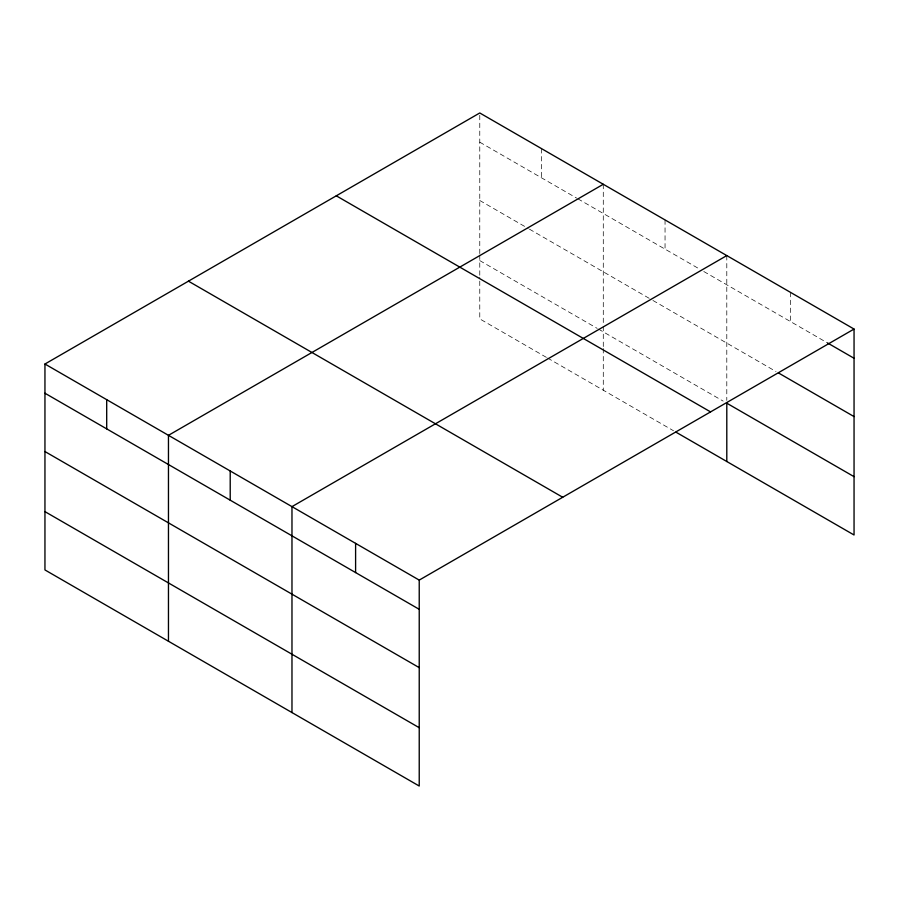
<?xml version="1.0" encoding="UTF-8"?>
<svg xmlns="http://www.w3.org/2000/svg" width="899" height="899" viewBox="0 0 899 899"><rect width="100%" height="100%" fill="white"/><g stroke="black" fill="none" stroke-linecap="round" stroke-linejoin="round"><path stroke-width="0.67" stroke-dasharray="4.5 3.37" d="M479.774 253.597L479.774 112.971M479.774 142.177L576.652 198.106M577.855 198.803L698.95 268.711M703.793 271.509L827.642 343.013M479.774 200.499L528.207 228.458M529.421 229.155L651.719 299.772M652.932 300.468L776.017 371.534M479.774 260.586L597.228 328.393M598.442 329.09L723.167 401.1M546.378 357.353L479.774 318.898L479.774 277.24M547.592 358.049L673.52 430.756M790.423 292.321L790.423 321.527M726.797 255.586L726.797 400.403M665.046 219.929L665.046 249.135M603.285 184.284L603.285 324.899M603.285 326.303L603.285 347.16M603.285 348.554L603.285 390.211M541.535 148.627L541.535 177.833M479.774 254.99L479.774 275.858"/><path stroke-width="1.35" d="M675.936 432.149L854.05 534.984L854.05 329.056L479.774 112.971L44.95 364.016L44.95 569.944L419.226 786.029L419.226 580.102L44.95 364.016M603.285 184.284L168.461 435.33L168.461 641.257M726.797 255.586L291.973 506.631L291.973 712.559M419.226 580.102L854.05 329.056M827.642 343.013L854.05 358.263M778.422 372.916L854.05 416.585M854.05 476.661L726.797 403.202L726.797 461.513M336.282 195.813L710.558 411.899M188.442 281.173L562.718 497.259M44.95 393.223L419.226 609.308M44.95 451.545L419.226 667.631M44.95 511.632L419.226 727.707M355.599 543.367L355.599 572.573M230.211 470.975L230.211 500.181M106.7 399.673L106.7 428.879"/></g></svg>
